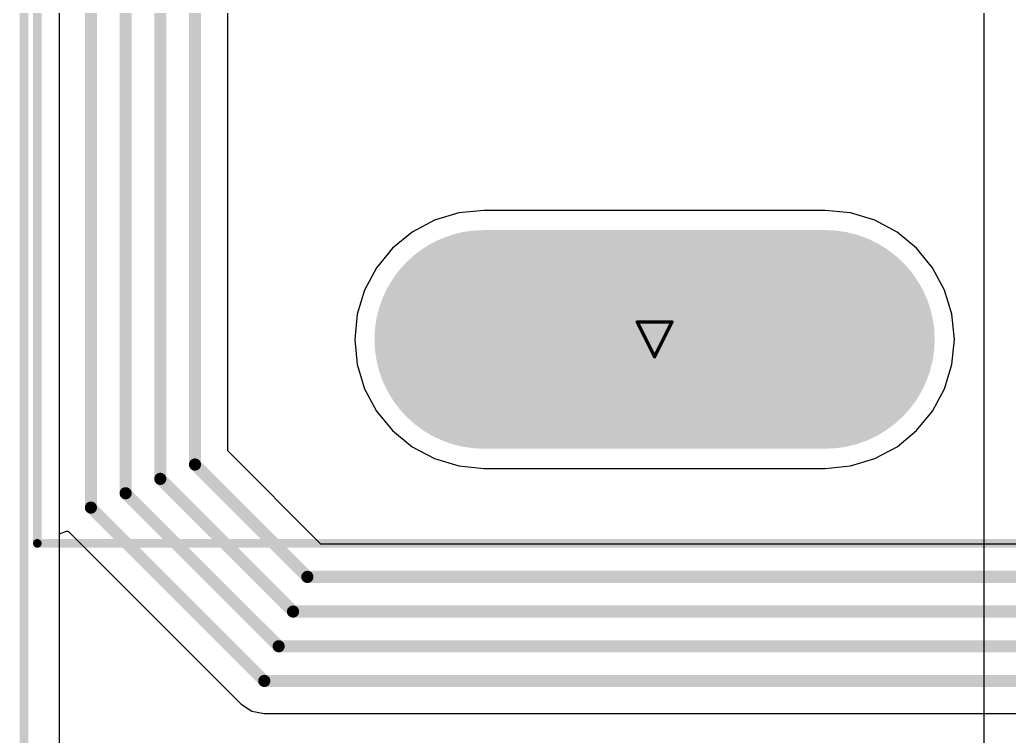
# Model space of a CAD drawing. Header units: inches. Extents: x -17.5 to 14.7, y -6.2 to 5.9.
# Drawn here: x -0.961 to -0.391, y 0.293 to 0.706 of the extents above; entities that cross this region are included whole.
import ezdxf

# ---------------------------------------------------------------- set-up
doc = ezdxf.new("R2010")
doc.units = ezdxf.units.IN
doc.header["$MEASUREMENT"] = 0
for name, color, linetype in [('Board Outline', 216, 'Continuous'), ('Bottom Layer', 5, 'Continuous'), ('Bottom Solder', 6, 'Continuous'), ('Drill Drawing', 1, 'Continuous'), ('Ground Layer', 76, 'Continuous'), ('Multi-Layer', 9, 'Continuous'), ('Pad Holes', 156, 'Continuous'), ('Power Layer', 16, 'Continuous'), ('Top Layer', 1, 'Continuous'), ('Top Overlay', 2, 'Continuous'), ('Top Solder', 216, 'Continuous')]:
    doc.layers.add(name, color=color, linetype=linetype)

# ---------------------------------------------------------------- blocks, each defined once
blk = doc.blocks.new('DJ7391_1_5_2_8_10_144')
at = {"layer": 'Bottom Layer'}
h = blk.add_hatch(color=5, dxfattribs=at)
edge = h.paths.add_edge_path()
edge.add_arc((1.19535, -0.01969), 0.05906, 0, 180)
edge.add_line((1.1363, -0.01968), (1.1363, -0.21654))
edge.add_arc((1.19535, -0.21654), 0.05906, 180, 360)
edge.add_line((1.25441, -0.21654), (1.25441, -0.01969))
at = {"layer": 'Bottom Solder'}
h = blk.add_hatch(color=6, dxfattribs=at)
edge = h.paths.add_edge_path()
edge.add_arc((1.19535, -0.01969), 0.06306, 0, 180)
edge.add_line((1.1323, -0.01968), (1.1323, -0.21654))
edge.add_arc((1.19535, -0.21654), 0.06306, 180, 360)
edge.add_line((1.25841, -0.21654), (1.25841, -0.01969))
at = {"layer": 'Ground Layer'}
h = blk.add_hatch(color=76, dxfattribs=at)
edge = h.paths.add_edge_path()
edge.add_arc((1.19535, -0.01969), 0.05906, 0, 180)
edge.add_line((1.1363, -0.01968), (1.1363, -0.21654))
edge.add_arc((1.19535, -0.21654), 0.05906, 180, 360)
edge.add_line((1.25441, -0.21654), (1.25441, -0.01969))
at = {"layer": 'Multi-Layer'}
h = blk.add_hatch(color=9, dxfattribs=at)
edge = h.paths.add_edge_path()
edge.add_arc((1.19535, -0.01969), 0.05906, 0, 180)
edge.add_line((1.1363, -0.01968), (1.1363, -0.21654))
edge.add_arc((1.19535, -0.21654), 0.05906, 180, 360)
edge.add_line((1.25441, -0.21654), (1.25441, -0.01969))
at = {"layer": 'Pad Holes'}
h = blk.add_hatch(color=7, dxfattribs=at)
edge = h.paths.add_edge_path()
edge.add_arc((1.19535, -0.21437), 0.02972, 180, 360)
edge.add_line((1.22507, -0.21437), (1.22507, -0.02185))
edge.add_arc((1.19535, -0.02185), 0.02972, 0, 180)
edge.add_line((1.16563, -0.02185), (1.16563, -0.21437))
at = {"layer": 'Power Layer'}
h = blk.add_hatch(color=16, dxfattribs=at)
edge = h.paths.add_edge_path()
edge.add_arc((1.19535, -0.01969), 0.05906, 0, 180)
edge.add_line((1.1363, -0.01968), (1.1363, -0.21654))
edge.add_arc((1.19535, -0.21654), 0.05906, 180, 360)
edge.add_line((1.25441, -0.21654), (1.25441, -0.01969))
at = {"layer": 'Top Layer'}
h = blk.add_hatch(color=1, dxfattribs=at)
edge = h.paths.add_edge_path()
edge.add_arc((1.19535, -0.01969), 0.05906, 0, 180)
edge.add_line((1.1363, -0.01968), (1.1363, -0.21654))
edge.add_arc((1.19535, -0.21654), 0.05906, 180, 360)
edge.add_line((1.25441, -0.21654), (1.25441, -0.01969))
at = {"layer": 'Top Solder'}
h = blk.add_hatch(color=216, dxfattribs=at)
edge = h.paths.add_edge_path()
edge.add_arc((1.19535, -0.01969), 0.06306, 0, 180)
edge.add_line((1.1323, -0.01968), (1.1323, -0.21654))
edge.add_arc((1.19535, -0.21654), 0.06306, 180, 360)
edge.add_line((1.25841, -0.21654), (1.25841, -0.01969))
at = {"layer": 'Top Overlay'}
for points in [[(1.313, -0.474, 0.005, 0.005, 0), (1.313, 0.228, 0.005, 0.005, 0)], [(1.313, -0.474, 0.005, 0.005, 0), (-1.298, -0.474, 0.005, 0.005, 0)]]:
    blk.add_lwpolyline(points, format="xyseb", dxfattribs=at)
blk.add_lwpolyline([(1.31175, -0.474, 0.0025, 0.0025, 1), (1.31425, -0.474, 0.0025, 0.0025, 1)], format="xyseb", close=True, dxfattribs=at)
blk.add_lwpolyline([(1.31175, -0.474, 0.0025, 0.0025, 1), (1.31425, -0.474, 0.0025, 0.0025, 1)], format="xyseb", close=True, dxfattribs=at)

msp = doc.modelspace()

# ---------------------------------------------------------------- linework, layer by layer
at = {"layer": 'Board Outline'}
msp.add_lwpolyline([(-0.95851, -0.18095, 0.005, 0.005, 0), (-0.95851, 3.59858, 0.005, 0.005, 0)], format="xyseb", dxfattribs=at)
at = {"layer": 'Bottom Layer'}
for p, q in [((-0.84114, 0.45762), (-0.84114, 0.93954)), ((-0.70797, 0.59494), (-0.72192, 0.5907)), ((-0.69345, 0.59637), (-0.70797, 0.59494)), ((-0.4966, 0.59637), (-0.69345, 0.59637)), ((-0.48208, 0.59494), (-0.4966, 0.59637)), ((-0.46812, 0.5907), (-0.48208, 0.59494)), ((-0.72192, 0.5907), (-0.73479, 0.58382)), ((-0.45526, 0.58382), (-0.46812, 0.5907)), ((-0.73479, 0.58382), (-0.74607, 0.57457)), ((-0.44398, 0.57457), (-0.45526, 0.58382)), ((-0.74607, 0.57457), (-0.75532, 0.56329)), ((-0.43472, 0.56329), (-0.44398, 0.57457)), ((-0.75532, 0.56329), (-0.7622, 0.55043)), ((-0.42785, 0.55043), (-0.43472, 0.56329)), ((-0.7622, 0.55043), (-0.76643, 0.53647)), ((-0.42361, 0.53647), (-0.42785, 0.55043)), ((-0.76643, 0.53647), (-0.76786, 0.52195)), ((-0.42218, 0.52195), (-0.42361, 0.53647)), ((-0.76786, 0.52195), (-0.76643, 0.50743)), ((-0.42361, 0.50743), (-0.42218, 0.52195)), ((-0.76643, 0.50743), (-0.7622, 0.49348)), ((-0.42785, 0.49348), (-0.42361, 0.50743)), ((-0.7622, 0.49348), (-0.75532, 0.48061)), ((-0.43472, 0.48061), (-0.42785, 0.49348)), ((-0.75532, 0.48061), (-0.74607, 0.46933)), ((-0.44398, 0.46933), (-0.43472, 0.48061)), ((-0.74607, 0.46933), (-0.73479, 0.46008)), ((-0.45526, 0.46008), (-0.44398, 0.46933)), ((-0.78738, 0.40386), (-0.84114, 0.45762)), ((-0.73479, 0.46008), (-0.72192, 0.4532)), ((-0.46812, 0.4532), (-0.45526, 0.46008)), ((-0.72192, 0.4532), (-0.70797, 0.44897)), ((-0.48208, 0.44897), (-0.46812, 0.4532)), ((-0.70797, 0.44897), (-0.69345, 0.44754)), ((-0.69345, 0.44754), (-0.4966, 0.44754)), ((-0.4966, 0.44754), (-0.48208, 0.44897)), ((-0.93812, 0.40978), (-0.93405, 0.41134)), ((-0.93405, 0.41134), (-0.93312, 0.4114)), ((-0.93312, 0.4114), (-0.83338, 0.31166)), ((-0.93812, -0.16056), (-0.93812, 0.40978)), ((0.19772, 0.40386), (-0.78738, 0.40386)), ((-0.83338, 0.31166), (-0.82726, 0.30757)), ((-0.82726, 0.30757), (-0.82004, 0.30614)), ((-0.82004, 0.30614), (0.16506, 0.30614))]:
    msp.add_line(p, q, dxfattribs=at)
for points in [[(-0.92, 0.42496, 0.007, 0.007, 0), (-0.92, 2.48529, 0.007, 0.007, 0)], [(-0.9, 0.43324, 0.007, 0.007, 0), (-0.9, 2.1299, 0.007, 0.007, 0)], [(-0.88, 0.44153, 0.007, 0.007, 0), (-0.88, 1.62367, 0.007, 0.007, 0)], [(-0.86, 0.44981, 0.007, 0.007, 0), (-0.86, 1.59921, 0.007, 0.007, 0)], [(-0.86, 0.44981, 0.007, 0.007, 0), (-0.79519, 0.385, 0.007, 0.007, 0)], [(-0.88, 0.44153, 0.007, 0.007, 0), (-0.80347, 0.365, 0.007, 0.007, 0)], [(-0.9, 0.43324, 0.007, 0.007, 0), (-0.81176, 0.345, 0.007, 0.007, 0)], [(-0.92, 0.42496, 0.007, 0.007, 0), (-0.92, 0.42496, 0.007, 0.007, 0)], [(-0.92, 0.42496, 0.007, 0.007, 0), (-0.82004, 0.325, 0.007, 0.007, 0)], [(-0.79519, 0.385, 0.007, 0.007, 0), (0.19772, 0.385, 0.007, 0.007, 0)], [(-0.80347, 0.365, 0.007, 0.007, 0), (0.18944, 0.365, 0.007, 0.007, 0)], [(-0.81176, 0.345, 0.007, 0.007, 0), (0.18116, 0.345, 0.007, 0.007, 0)], [(-0.82004, 0.325, 0.007, 0.007, 0), (0.17287, 0.325, 0.007, 0.007, 0)]]:
    msp.add_lwpolyline(points, format="xyseb", dxfattribs=at)
for points in [[(-0.86175, 0.44981, 0.0035, 0.0035, 1), (-0.85825, 0.44981, 0.0035, 0.0035, 1)], [(-0.86175, 0.44981, 0.0035, 0.0035, 1), (-0.85825, 0.44981, 0.0035, 0.0035, 1)], [(-0.88175, 0.44153, 0.0035, 0.0035, 1), (-0.87825, 0.44153, 0.0035, 0.0035, 1)], [(-0.88175, 0.44153, 0.0035, 0.0035, 1), (-0.87825, 0.44153, 0.0035, 0.0035, 1)], [(-0.90175, 0.43324, 0.0035, 0.0035, 1), (-0.89825, 0.43324, 0.0035, 0.0035, 1)], [(-0.90175, 0.43324, 0.0035, 0.0035, 1), (-0.89825, 0.43324, 0.0035, 0.0035, 1)], [(-0.92175, 0.42496, 0.0035, 0.0035, 1), (-0.91825, 0.42496, 0.0035, 0.0035, 1)], [(-0.92175, 0.42496, 0.0035, 0.0035, 1), (-0.91825, 0.42496, 0.0035, 0.0035, 1)], [(-0.92175, 0.42496, 0.0035, 0.0035, 1), (-0.91825, 0.42496, 0.0035, 0.0035, 1)], [(-0.92175, 0.42496, 0.0035, 0.0035, 1), (-0.91825, 0.42496, 0.0035, 0.0035, 1)], [(-0.79694, 0.385, 0.0035, 0.0035, 1), (-0.79344, 0.385, 0.0035, 0.0035, 1)], [(-0.79694, 0.385, 0.0035, 0.0035, 1), (-0.79344, 0.385, 0.0035, 0.0035, 1)], [(-0.80522, 0.365, 0.0035, 0.0035, 1), (-0.80172, 0.365, 0.0035, 0.0035, 1)], [(-0.80522, 0.365, 0.0035, 0.0035, 1), (-0.80172, 0.365, 0.0035, 0.0035, 1)], [(-0.81351, 0.345, 0.0035, 0.0035, 1), (-0.81001, 0.345, 0.0035, 0.0035, 1)], [(-0.81351, 0.345, 0.0035, 0.0035, 1), (-0.81001, 0.345, 0.0035, 0.0035, 1)], [(-0.82179, 0.325, 0.0035, 0.0035, 1), (-0.81829, 0.325, 0.0035, 0.0035, 1)], [(-0.82179, 0.325, 0.0035, 0.0035, 1), (-0.81829, 0.325, 0.0035, 0.0035, 1)]]:
    msp.add_lwpolyline(points, format="xyseb", close=True, dxfattribs=at)
at = {"layer": 'Drill Drawing'}
for points in [[(-0.60502, 0.53195, 0.002, 0.002, 0), (-0.58502, 0.53195, 0.002, 0.002, 0)], [(-0.60502, 0.53195, 0.002, 0.002, 0), (-0.59502, 0.51195, 0.002, 0.002, 0)], [(-0.59502, 0.51195, 0.002, 0.002, 0), (-0.58502, 0.53195, 0.002, 0.002, 0)]]:
    msp.add_lwpolyline(points, format="xyseb", dxfattribs=at)
for points in [[(-0.60552, 0.53195, 0.001, 0.001, 1), (-0.60452, 0.53195, 0.001, 0.001, 1)], [(-0.60552, 0.53195, 0.001, 0.001, 1), (-0.60452, 0.53195, 0.001, 0.001, 1)], [(-0.58552, 0.53195, 0.001, 0.001, 1), (-0.58452, 0.53195, 0.001, 0.001, 1)], [(-0.58552, 0.53195, 0.001, 0.001, 1), (-0.58452, 0.53195, 0.001, 0.001, 1)], [(-0.59552, 0.51195, 0.001, 0.001, 1), (-0.59452, 0.51195, 0.001, 0.001, 1)], [(-0.59552, 0.51195, 0.001, 0.001, 1), (-0.59452, 0.51195, 0.001, 0.001, 1)]]:
    msp.add_lwpolyline(points, format="xyseb", close=True, dxfattribs=at)
at = {"layer": 'Ground Layer'}
for p, q in [((-0.93812, -0.16056), (-0.93812, 3.57818)), ((-0.40529, 0.87977), (-0.40529, 0.62)), ((-0.40529, 0.62), (-0.40529, 0.07651)), ((-0.70797, 0.59494), (-0.72192, 0.5907)), ((-0.69345, 0.59637), (-0.70797, 0.59494)), ((-0.4966, 0.59637), (-0.69345, 0.59637)), ((-0.48208, 0.59494), (-0.4966, 0.59637)), ((-0.46812, 0.5907), (-0.48208, 0.59494)), ((-0.72192, 0.5907), (-0.73479, 0.58382)), ((-0.45526, 0.58382), (-0.46812, 0.5907)), ((-0.73479, 0.58382), (-0.74607, 0.57457)), ((-0.44398, 0.57457), (-0.45526, 0.58382)), ((-0.74607, 0.57457), (-0.75532, 0.56329)), ((-0.43472, 0.56329), (-0.44398, 0.57457)), ((-0.75532, 0.56329), (-0.7622, 0.55043)), ((-0.42785, 0.55043), (-0.43472, 0.56329)), ((-0.7622, 0.55043), (-0.76643, 0.53647)), ((-0.42361, 0.53647), (-0.42785, 0.55043)), ((-0.76643, 0.53647), (-0.76786, 0.52195)), ((-0.42218, 0.52195), (-0.42361, 0.53647)), ((-0.76786, 0.52195), (-0.76643, 0.50743)), ((-0.42361, 0.50743), (-0.42218, 0.52195)), ((-0.76643, 0.50743), (-0.7622, 0.49348)), ((-0.42785, 0.49348), (-0.42361, 0.50743)), ((-0.7622, 0.49348), (-0.75532, 0.48061)), ((-0.43472, 0.48061), (-0.42785, 0.49348)), ((-0.75532, 0.48061), (-0.74607, 0.46933)), ((-0.44398, 0.46933), (-0.43472, 0.48061)), ((-0.74607, 0.46933), (-0.73479, 0.46008)), ((-0.45526, 0.46008), (-0.44398, 0.46933)), ((-0.73479, 0.46008), (-0.72192, 0.4532)), ((-0.46812, 0.4532), (-0.45526, 0.46008)), ((-0.72192, 0.4532), (-0.70797, 0.44897)), ((-0.48208, 0.44897), (-0.46812, 0.4532)), ((-0.70797, 0.44897), (-0.69345, 0.44754)), ((-0.69345, 0.44754), (-0.4966, 0.44754)), ((-0.4966, 0.44754), (-0.48208, 0.44897))]:
    msp.add_line(p, q, dxfattribs=at)
at = {"layer": 'Power Layer'}
for p, q in [((-0.93812, -0.16056), (-0.93812, 3.57818)), ((-0.70797, 0.59494), (-0.72192, 0.5907)), ((-0.69345, 0.59637), (-0.70797, 0.59494)), ((-0.4966, 0.59637), (-0.69345, 0.59637)), ((-0.48208, 0.59494), (-0.4966, 0.59637)), ((-0.46812, 0.5907), (-0.48208, 0.59494)), ((-0.72192, 0.5907), (-0.73479, 0.58382)), ((-0.45526, 0.58382), (-0.46812, 0.5907)), ((-0.73479, 0.58382), (-0.74607, 0.57457)), ((-0.44398, 0.57457), (-0.45526, 0.58382)), ((-0.74607, 0.57457), (-0.75532, 0.56329)), ((-0.43472, 0.56329), (-0.44398, 0.57457)), ((-0.75532, 0.56329), (-0.7622, 0.55043)), ((-0.42785, 0.55043), (-0.43472, 0.56329)), ((-0.7622, 0.55043), (-0.76643, 0.53647)), ((-0.42361, 0.53647), (-0.42785, 0.55043)), ((-0.76643, 0.53647), (-0.76786, 0.52195)), ((-0.42218, 0.52195), (-0.42361, 0.53647)), ((-0.76786, 0.52195), (-0.76643, 0.50743)), ((-0.42361, 0.50743), (-0.42218, 0.52195)), ((-0.76643, 0.50743), (-0.7622, 0.49348)), ((-0.42785, 0.49348), (-0.42361, 0.50743)), ((-0.7622, 0.49348), (-0.75532, 0.48061)), ((-0.43472, 0.48061), (-0.42785, 0.49348)), ((-0.75532, 0.48061), (-0.74607, 0.46933)), ((-0.44398, 0.46933), (-0.43472, 0.48061)), ((-0.74607, 0.46933), (-0.73479, 0.46008)), ((-0.45526, 0.46008), (-0.44398, 0.46933)), ((-0.73479, 0.46008), (-0.72192, 0.4532)), ((-0.46812, 0.4532), (-0.45526, 0.46008)), ((-0.72192, 0.4532), (-0.70797, 0.44897)), ((-0.48208, 0.44897), (-0.46812, 0.4532)), ((-0.70797, 0.44897), (-0.69345, 0.44754)), ((-0.69345, 0.44754), (-0.4966, 0.44754)), ((-0.4966, 0.44754), (-0.48208, 0.44897))]:
    msp.add_line(p, q, dxfattribs=at)
at = {"layer": 'Top Layer'}
for p, q in [((-0.93812, -0.16056), (-0.93812, 3.57818)), ((-0.70797, 0.59494), (-0.72192, 0.5907)), ((-0.69345, 0.59637), (-0.70797, 0.59494)), ((-0.4966, 0.59637), (-0.69345, 0.59637)), ((-0.48208, 0.59494), (-0.4966, 0.59637)), ((-0.46812, 0.5907), (-0.48208, 0.59494)), ((-0.72192, 0.5907), (-0.73479, 0.58382)), ((-0.45526, 0.58382), (-0.46812, 0.5907)), ((-0.73479, 0.58382), (-0.74607, 0.57457)), ((-0.44398, 0.57457), (-0.45526, 0.58382)), ((-0.74607, 0.57457), (-0.75532, 0.56329)), ((-0.43472, 0.56329), (-0.44398, 0.57457)), ((-0.75532, 0.56329), (-0.7622, 0.55043)), ((-0.42785, 0.55043), (-0.43472, 0.56329)), ((-0.7622, 0.55043), (-0.76643, 0.53647)), ((-0.42361, 0.53647), (-0.42785, 0.55043)), ((-0.76643, 0.53647), (-0.76786, 0.52195)), ((-0.42218, 0.52195), (-0.42361, 0.53647)), ((-0.76786, 0.52195), (-0.76643, 0.50743)), ((-0.42361, 0.50743), (-0.42218, 0.52195)), ((-0.76643, 0.50743), (-0.7622, 0.49348)), ((-0.42785, 0.49348), (-0.42361, 0.50743)), ((-0.7622, 0.49348), (-0.75532, 0.48061)), ((-0.43472, 0.48061), (-0.42785, 0.49348)), ((-0.75532, 0.48061), (-0.74607, 0.46933)), ((-0.44398, 0.46933), (-0.43472, 0.48061)), ((-0.74607, 0.46933), (-0.73479, 0.46008)), ((-0.45526, 0.46008), (-0.44398, 0.46933)), ((-0.73479, 0.46008), (-0.72192, 0.4532)), ((-0.46812, 0.4532), (-0.45526, 0.46008)), ((-0.72192, 0.4532), (-0.70797, 0.44897)), ((-0.48208, 0.44897), (-0.46812, 0.4532)), ((-0.70797, 0.44897), (-0.69345, 0.44754)), ((-0.69345, 0.44754), (-0.4966, 0.44754)), ((-0.4966, 0.44754), (-0.48208, 0.44897))]:
    msp.add_line(p, q, dxfattribs=at)

# ---------------------------------------------------------------- block references
at = {"rotation": 270}
msp.add_blockref('DJ7391_1_5_2_8_10_144', (-0.47691, 1.7173), dxfattribs=at)

doc.saveas('drawing.dxf')
